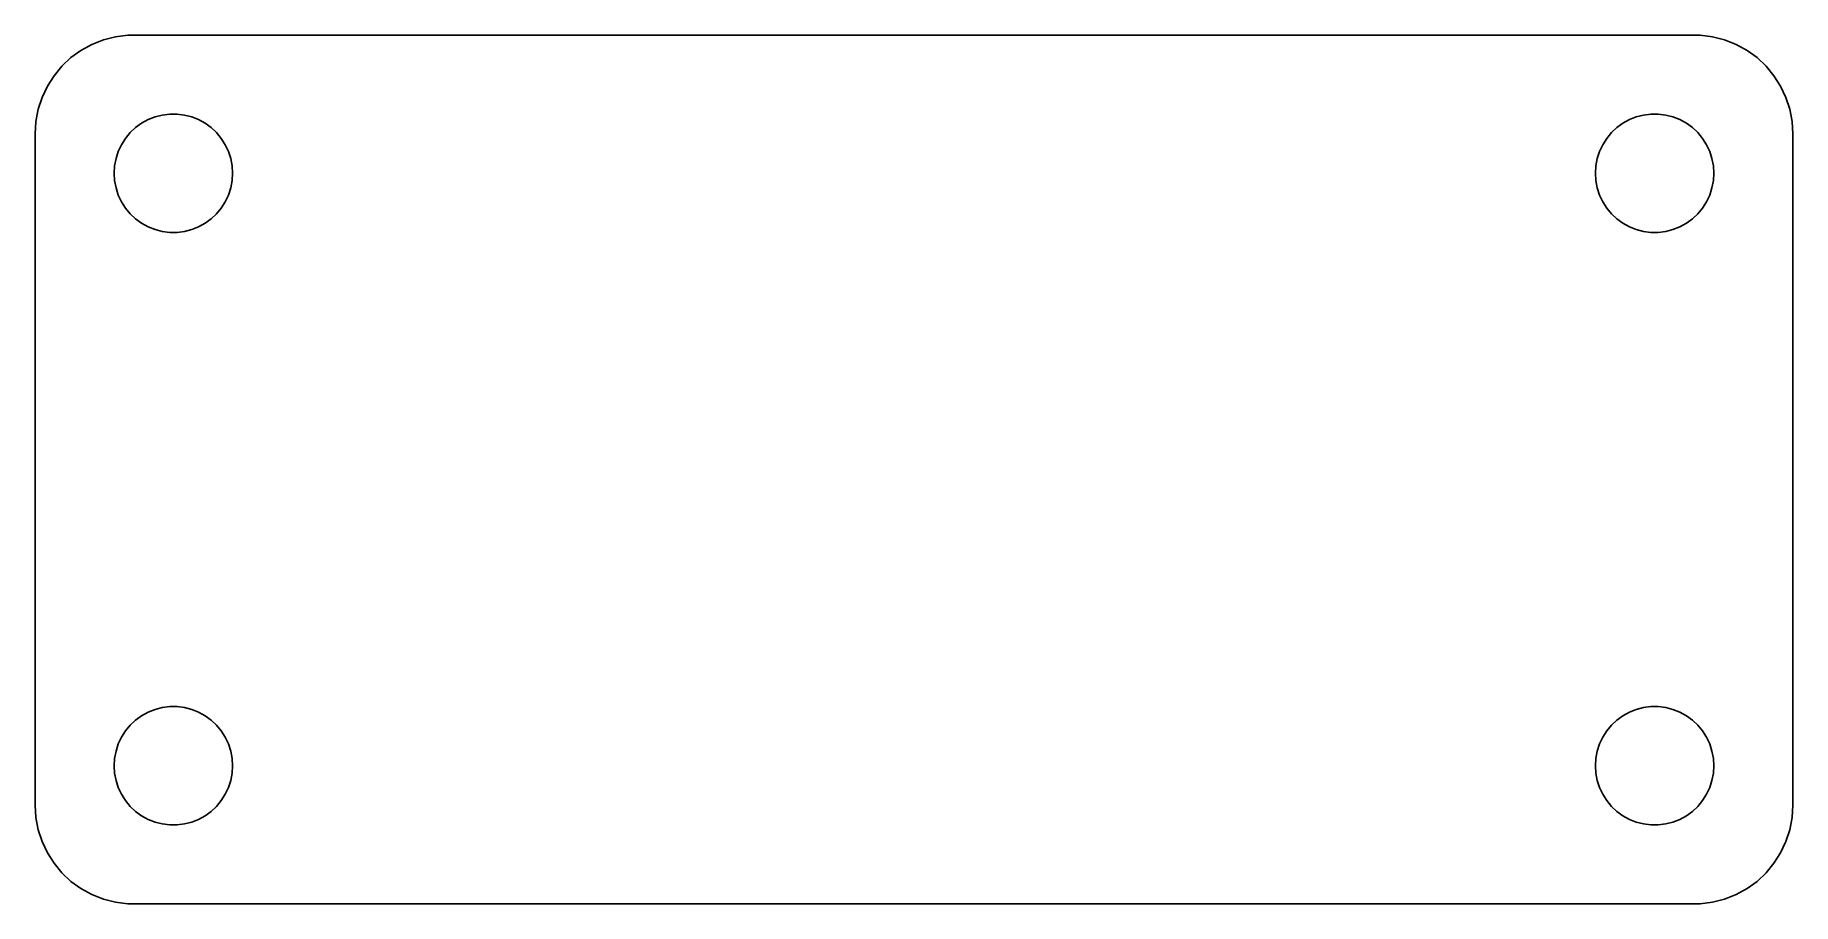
# Model space of a CAD drawing. Header units: metres. Extents: x -44.5 to 44.5, y -22 to 22.
import ezdxf

# ---------------------------------------------------------------- set-up
doc = ezdxf.new("R2010")
doc.units = ezdxf.units.M

msp = doc.modelspace()

# ---------------------------------------------------------------- linework, layer by layer
for p, q in [((-41.6289, 21.5241), (-42.1791, 21.2216)), ((-41.0451, 21.7553), (-41.6289, 21.5241)), ((-40.4369, 21.9114), (-41.0451, 21.7553)), ((-39.8139, 21.9901), (-40.4369, 21.9114)), ((39.8139, 21.9901), (-39.8139, 21.9901)), ((40.4369, 21.9114), (39.8139, 21.9901)), ((41.0451, 21.7553), (40.4369, 21.9114)), ((41.6289, 21.5241), (41.0451, 21.7553)), ((42.1791, 21.2216), (41.6289, 21.5241)), ((-42.6871, 20.8526), (-43.1448, 20.4227)), ((-42.1791, 21.2216), (-42.6871, 20.8526)), ((42.6871, 20.8526), (42.1791, 21.2216)), ((43.1448, 20.4227), (42.6871, 20.8526)), ((-43.5451, 19.9389), (-43.8815, 19.4088)), ((-43.1448, 20.4227), (-43.5451, 19.9389)), ((43.5451, 19.9389), (43.1448, 20.4227)), ((43.8815, 19.4088), (43.5451, 19.9389)), ((-44.1489, 18.8406), (-44.3429, 18.2434)), ((-43.8815, 19.4088), (-44.1489, 18.8406)), ((44.1489, 18.8406), (43.8815, 19.4088)), ((44.3429, 18.2434), (44.1489, 18.8406)), ((-44.3429, 18.2434), (-44.4606, 17.6267)), ((-38.7773, 17.7145), (-38.427, 17.8532)), ((-38.427, 17.8532), (-38.0621, 17.9469)), ((-38.0621, 17.9469), (-37.6884, 17.9941)), ((-37.6884, 17.9941), (-37.3116, 17.9941)), ((-37.3116, 17.9941), (-36.9379, 17.9469)), ((-36.9379, 17.9469), (-36.5729, 17.8532)), ((-36.5729, 17.8532), (-36.2227, 17.7145)), ((36.2227, 17.7145), (36.5729, 17.8532)), ((36.5729, 17.8532), (36.9379, 17.9469)), ((36.9379, 17.9469), (37.3116, 17.9941)), ((37.3116, 17.9941), (37.6884, 17.9941)), ((37.6884, 17.9941), (38.0621, 17.9469)), ((38.0621, 17.9469), (38.427, 17.8532)), ((38.427, 17.8532), (38.7773, 17.7145)), ((44.4606, 17.6267), (44.3429, 18.2434)), ((-44.4606, 17.6267), (-44.5, 17)), ((-44.5, 17), (-44.5, -17)), ((-39.927, 16.7634), (-39.6869, 17.0536)), ((-39.6869, 17.0536), (-39.4123, 17.3115)), ((-39.4123, 17.3115), (-39.1075, 17.533)), ((-39.1075, 17.533), (-38.7773, 17.7145)), ((-36.2227, 17.7145), (-35.8925, 17.533)), ((-35.8925, 17.533), (-35.5877, 17.3115)), ((-35.5877, 17.3115), (-35.3131, 17.0536)), ((-35.3131, 17.0536), (-35.0729, 16.7634)), ((35.0729, 16.7634), (35.3131, 17.0536)), ((35.3131, 17.0536), (35.5877, 17.3115)), ((35.5877, 17.3115), (35.8925, 17.533)), ((35.8925, 17.533), (36.2227, 17.7145)), ((38.7773, 17.7145), (39.1075, 17.533)), ((39.1075, 17.533), (39.4123, 17.3115)), ((39.4123, 17.3115), (39.6869, 17.0536)), ((39.6869, 17.0536), (39.927, 16.7634)), ((44.5, 17), (44.4606, 17.6267)), ((44.5, -17), (44.5, 17)), ((-40.4057, 15.7461), (-40.2893, 16.1044)), ((-40.2893, 16.1044), (-40.1289, 16.4453)), ((-40.1289, 16.4453), (-39.927, 16.7634)), ((-35.0729, 16.7634), (-34.8711, 16.4453)), ((-34.8711, 16.4453), (-34.7107, 16.1044)), ((-34.7107, 16.1044), (-34.5942, 15.7461)), ((34.5942, 15.7461), (34.7107, 16.1044)), ((34.7107, 16.1044), (34.8711, 16.4453)), ((34.8711, 16.4453), (35.0729, 16.7634)), ((39.927, 16.7634), (40.1289, 16.4453)), ((40.1289, 16.4453), (40.2893, 16.1044)), ((40.2893, 16.1044), (40.4057, 15.7461)), ((-40.5, 15), (-40.4763, 15.376)), ((-40.4763, 15.376), (-40.4057, 15.7461)), ((-34.5942, 15.7461), (-34.5237, 15.376)), ((-34.5237, 15.376), (-34.5, 15)), ((34.5, 15), (34.5237, 15.376)), ((34.5237, 15.376), (34.5942, 15.7461)), ((40.4057, 15.7461), (40.4763, 15.376)), ((40.4763, 15.376), (40.5, 15)), ((-40.4763, 14.624), (-40.5, 15)), ((-40.4057, 14.2539), (-40.4763, 14.624)), ((-40.2893, 13.8956), (-40.4057, 14.2539)), ((-34.5942, 14.2539), (-34.7107, 13.8956)), ((-34.5237, 14.624), (-34.5942, 14.2539)), ((-34.5, 15), (-34.5237, 14.624)), ((34.5237, 14.624), (34.5, 15)), ((34.5942, 14.2539), (34.5237, 14.624)), ((34.7107, 13.8956), (34.5942, 14.2539)), ((40.4057, 14.2539), (40.2893, 13.8956)), ((40.4763, 14.624), (40.4057, 14.2539)), ((40.5, 15), (40.4763, 14.624)), ((-40.1289, 13.5547), (-40.2893, 13.8956)), ((-39.927, 13.2366), (-40.1289, 13.5547)), ((-34.8711, 13.5547), (-35.0729, 13.2366)), ((-34.7107, 13.8956), (-34.8711, 13.5547)), ((34.8711, 13.5547), (34.7107, 13.8956)), ((35.0729, 13.2366), (34.8711, 13.5547)), ((40.1289, 13.5547), (39.927, 13.2366)), ((40.2893, 13.8956), (40.1289, 13.5547)), ((-39.6869, 12.9464), (-39.927, 13.2366)), ((-39.4123, 12.6884), (-39.6869, 12.9464)), ((-39.1075, 12.467), (-39.4123, 12.6884)), ((-38.7773, 12.2855), (-39.1075, 12.467)), ((-35.8925, 12.467), (-36.2227, 12.2855)), ((-35.5877, 12.6884), (-35.8925, 12.467)), ((-35.3131, 12.9464), (-35.5877, 12.6884)), ((-35.0729, 13.2366), (-35.3131, 12.9464)), ((35.3131, 12.9464), (35.0729, 13.2366)), ((35.5877, 12.6884), (35.3131, 12.9464)), ((35.8925, 12.467), (35.5877, 12.6884)), ((36.2227, 12.2855), (35.8925, 12.467)), ((39.1075, 12.467), (38.7773, 12.2855)), ((39.4123, 12.6884), (39.1075, 12.467)), ((39.6869, 12.9464), (39.4123, 12.6884)), ((39.927, 13.2366), (39.6869, 12.9464)), ((-38.427, 12.1468), (-38.7773, 12.2855)), ((-38.0621, 12.0531), (-38.427, 12.1468)), ((-37.6884, 12.0059), (-38.0621, 12.0531)), ((-37.3116, 12.0059), (-37.6884, 12.0059)), ((-36.9379, 12.0531), (-37.3116, 12.0059)), ((-36.5729, 12.1468), (-36.9379, 12.0531)), ((-36.2227, 12.2855), (-36.5729, 12.1468)), ((36.5729, 12.1468), (36.2227, 12.2855)), ((36.9379, 12.0531), (36.5729, 12.1468)), ((37.3116, 12.0059), (36.9379, 12.0531)), ((37.6884, 12.0059), (37.3116, 12.0059)), ((38.0621, 12.0531), (37.6884, 12.0059)), ((38.427, 12.1468), (38.0621, 12.0531)), ((38.7773, 12.2855), (38.427, 12.1468)), ((-39.1075, -12.467), (-38.7773, -12.2855)), ((-38.7773, -12.2855), (-38.427, -12.1468)), ((-38.427, -12.1468), (-38.0621, -12.0531)), ((-38.0621, -12.0531), (-37.6884, -12.0059)), ((-37.6884, -12.0059), (-37.3116, -12.0059)), ((-37.3116, -12.0059), (-36.9379, -12.0531)), ((-36.9379, -12.0531), (-36.5729, -12.1468)), ((-36.5729, -12.1468), (-36.2227, -12.2855)), ((-36.2227, -12.2855), (-35.8925, -12.467)), ((35.8925, -12.467), (36.2227, -12.2855)), ((36.2227, -12.2855), (36.5729, -12.1468)), ((36.5729, -12.1468), (36.9379, -12.0531)), ((36.9379, -12.0531), (37.3116, -12.0059)), ((37.3116, -12.0059), (37.6884, -12.0059)), ((37.6884, -12.0059), (38.0621, -12.0531)), ((38.0621, -12.0531), (38.427, -12.1468)), ((38.427, -12.1468), (38.7773, -12.2855)), ((38.7773, -12.2855), (39.1075, -12.467)), ((-40.1289, -13.5547), (-39.927, -13.2366)), ((-39.927, -13.2366), (-39.6869, -12.9464)), ((-39.6869, -12.9464), (-39.4123, -12.6884)), ((-39.4123, -12.6884), (-39.1075, -12.467)), ((-35.8925, -12.467), (-35.5877, -12.6884)), ((-35.5877, -12.6884), (-35.3131, -12.9464)), ((-35.3131, -12.9464), (-35.0729, -13.2366)), ((-35.0729, -13.2366), (-34.8711, -13.5547)), ((34.8711, -13.5547), (35.0729, -13.2366)), ((35.0729, -13.2366), (35.3131, -12.9464)), ((35.3131, -12.9464), (35.5877, -12.6884)), ((35.5877, -12.6884), (35.8925, -12.467)), ((39.1075, -12.467), (39.4123, -12.6884)), ((39.4123, -12.6884), (39.6869, -12.9464)), ((39.6869, -12.9464), (39.927, -13.2366)), ((39.927, -13.2366), (40.1289, -13.5547)), ((-40.4057, -14.2539), (-40.2893, -13.8956)), ((-40.2893, -13.8956), (-40.1289, -13.5547)), ((-34.8711, -13.5547), (-34.7107, -13.8956)), ((-34.7107, -13.8956), (-34.5942, -14.2539)), ((34.5942, -14.2539), (34.7107, -13.8956)), ((34.7107, -13.8956), (34.8711, -13.5547)), ((40.1289, -13.5547), (40.2893, -13.8956)), ((40.2893, -13.8956), (40.4057, -14.2539)), ((-40.5, -15), (-40.4763, -14.624)), ((-40.4763, -15.376), (-40.5, -15)), ((-40.4763, -14.624), (-40.4057, -14.2539)), ((-34.5942, -14.2539), (-34.5237, -14.624)), ((-34.5237, -14.624), (-34.5, -15)), ((-34.5, -15), (-34.5237, -15.376)), ((34.5, -15), (34.5237, -14.624)), ((34.5237, -15.376), (34.5, -15)), ((34.5237, -14.624), (34.5942, -14.2539)), ((40.4057, -14.2539), (40.4763, -14.624)), ((40.4763, -14.624), (40.5, -15)), ((40.5, -15), (40.4763, -15.376)), ((-40.4057, -15.7461), (-40.4763, -15.376)), ((-40.2893, -16.1044), (-40.4057, -15.7461)), ((-34.5942, -15.7461), (-34.7107, -16.1044)), ((-34.5237, -15.376), (-34.5942, -15.7461)), ((34.5942, -15.7461), (34.5237, -15.376)), ((34.7107, -16.1044), (34.5942, -15.7461)), ((40.4057, -15.7461), (40.2893, -16.1044)), ((40.4763, -15.376), (40.4057, -15.7461)), ((-40.1289, -16.4453), (-40.2893, -16.1044)), ((-39.927, -16.7634), (-40.1289, -16.4453)), ((-39.6869, -17.0536), (-39.927, -16.7634)), ((-35.0729, -16.7634), (-35.3131, -17.0536)), ((-34.8711, -16.4453), (-35.0729, -16.7634)), ((-34.7107, -16.1044), (-34.8711, -16.4453)), ((34.8711, -16.4453), (34.7107, -16.1044)), ((35.0729, -16.7634), (34.8711, -16.4453)), ((35.3131, -17.0536), (35.0729, -16.7634)), ((39.927, -16.7634), (39.6869, -17.0536)), ((40.1289, -16.4453), (39.927, -16.7634)), ((40.2893, -16.1044), (40.1289, -16.4453)), ((-44.5, -17), (-44.4606, -17.6267)), ((-44.4606, -17.6267), (-44.3429, -18.2434)), ((-39.4123, -17.3115), (-39.6869, -17.0536)), ((-39.1075, -17.533), (-39.4123, -17.3115)), ((-38.7773, -17.7145), (-39.1075, -17.533)), ((-38.427, -17.8532), (-38.7773, -17.7145)), ((-36.2227, -17.7145), (-36.5729, -17.8532)), ((-35.8925, -17.533), (-36.2227, -17.7145)), ((-35.5877, -17.3115), (-35.8925, -17.533)), ((-35.3131, -17.0536), (-35.5877, -17.3115)), ((35.5877, -17.3115), (35.3131, -17.0536)), ((35.8925, -17.533), (35.5877, -17.3115)), ((36.2227, -17.7145), (35.8925, -17.533)), ((36.5729, -17.8532), (36.2227, -17.7145)), ((38.7773, -17.7145), (38.427, -17.8532)), ((39.1075, -17.533), (38.7773, -17.7145)), ((39.4123, -17.3115), (39.1075, -17.533)), ((39.6869, -17.0536), (39.4123, -17.3115)), ((44.3429, -18.2434), (44.4606, -17.6267)), ((44.4606, -17.6267), (44.5, -17)), ((-44.3429, -18.2434), (-44.1489, -18.8406)), ((-38.0621, -17.9469), (-38.427, -17.8532)), ((-37.6884, -17.9941), (-38.0621, -17.9469)), ((-37.3116, -17.9941), (-37.6884, -17.9941)), ((-36.9379, -17.9469), (-37.3116, -17.9941)), ((-36.5729, -17.8532), (-36.9379, -17.9469)), ((36.9379, -17.9469), (36.5729, -17.8532)), ((37.3116, -17.9941), (36.9379, -17.9469)), ((37.6884, -17.9941), (37.3116, -17.9941)), ((38.0621, -17.9469), (37.6884, -17.9941)), ((38.427, -17.8532), (38.0621, -17.9469)), ((44.1489, -18.8406), (44.3429, -18.2434)), ((-44.1489, -18.8406), (-43.8815, -19.4088)), ((-43.8815, -19.4088), (-43.5451, -19.9389)), ((43.5451, -19.9389), (43.8815, -19.4088)), ((43.8815, -19.4088), (44.1489, -18.8406)), ((-43.5451, -19.9389), (-43.1448, -20.4227)), ((-43.1448, -20.4227), (-42.6871, -20.8526)), ((42.6871, -20.8526), (43.1448, -20.4227)), ((43.1448, -20.4227), (43.5451, -19.9389)), ((-42.6871, -20.8526), (-42.1791, -21.2216)), ((-42.1791, -21.2216), (-41.6289, -21.5241)), ((41.6289, -21.5241), (42.1791, -21.2216)), ((42.1791, -21.2216), (42.6871, -20.8526)), ((-41.6289, -21.5241), (-41.0451, -21.7553)), ((-41.0451, -21.7553), (-40.4369, -21.9114)), ((-40.4369, -21.9114), (-39.8139, -21.9901)), ((-39.8139, -21.9901), (39.8139, -21.9901)), ((39.8139, -21.9901), (40.4369, -21.9114)), ((40.4369, -21.9114), (41.0451, -21.7553)), ((41.0451, -21.7553), (41.6289, -21.5241))]:
    msp.add_line(p, q)

doc.saveas('drawing.dxf')
